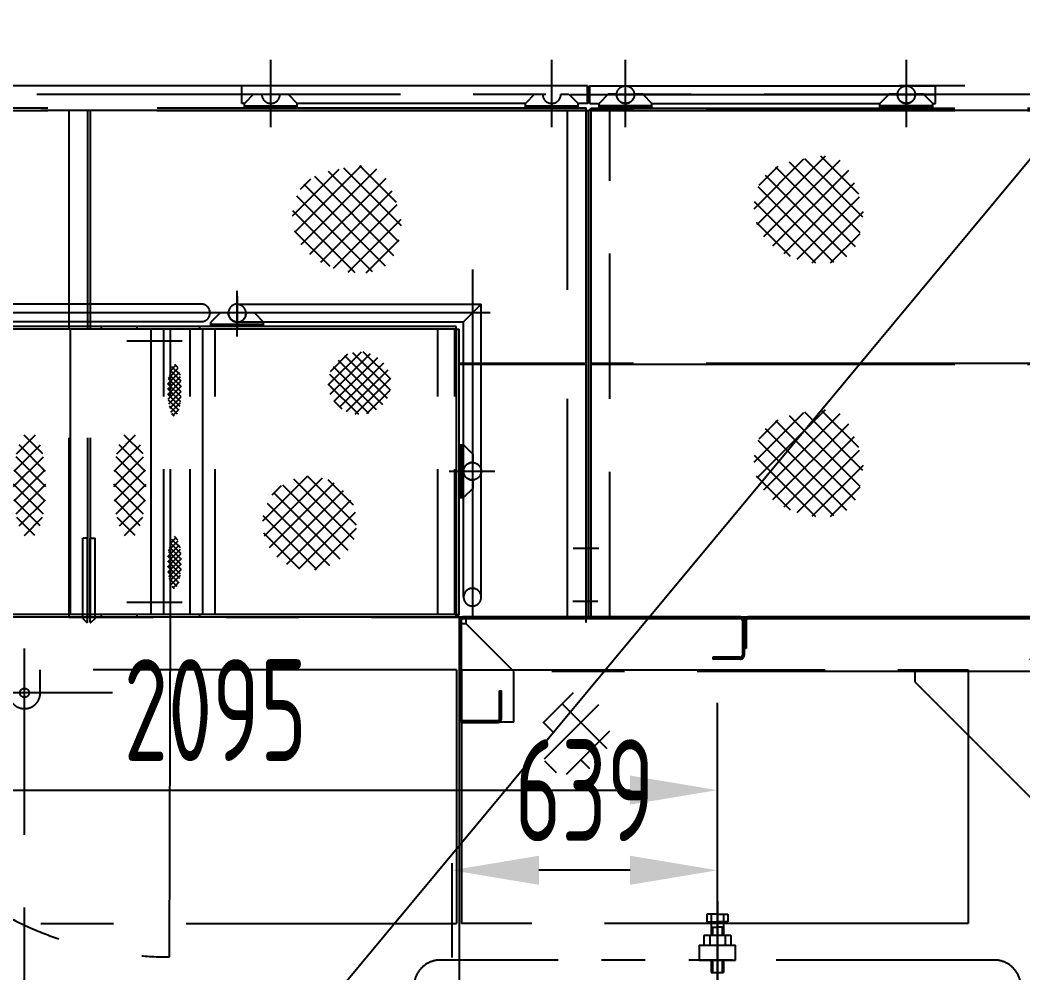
# Model space of a CAD drawing. Header units: millimetres. Extents: x 0 to 29400, y -802 to 20790.
# Drawn here: x 13250 to 15664, y 15712 to 18005 of the extents above; entities that cross this region are included whole.
import ezdxf

# ---------------------------------------------------------------- set-up
doc = ezdxf.new("R2010")
doc.units = ezdxf.units.MM
doc.header["$LTSCALE"] = 700
for name, pattern in [('F', [0.75, 0.5, -0.25]), ('G', [2, 1.25, -0.25, 0.25, -0.25]), ('K', [2.5, 1.25, -0.25, 0.25, -0.25, 0.25, -0.25])]:
    doc.linetypes.add(name, pattern=pattern)
for name, color, linetype in [('01', 7, 'Continuous'), ('02', 1, 'Continuous'), ('04', 2, 'F'), ('05', 4, 'G'), ('07', 6, 'K'), ('08', 1, 'Continuous'), ('11', 3, 'Continuous')]:
    doc.layers.add(name, color=color, linetype=linetype)
doc.styles.get("Standard").update_dxf_attribs({"font": 'isocp', "width": 0.707, "bigfont": 'intecad.shx'})
doc.dimstyles.new('INTE', dxfattribs={"dimscale": 70, "dimtxt": 3.5, "dimasz": 3, "dimexe": 3, "dimexo": 0, "dimgap": 1, "dimtad": 1, "dimdec": 0, "dimdsep": 46, "dimtxsty": 'Standard', "dimcen": 0, "dimclrd": 1, "dimclre": 1, "dimclrt": 3, "dimadec": 0, "dimazin": 0, "dimtfac": 1, "dimtdec": 0, "dimtmove": 0, "dimatfit": 0, "dimfxl": 1, "dimarcsym": 0})

# ---------------------------------------------------------------- blocks, each defined once
blk = doc.blocks.new('WERWER')
at = {"layer": '07', "color": 6, "linetype": 'K'}
for p, q in [((40258.5, 28752.1), (45719.5, 28752.1)), ((45719.5, 28752.1), (45719.5, 27876.1)), ((44673.5, 26478.7), (44673.5, 28676.6)), ((45713.5, 28625.1), (44711.5, 28625.1)), ((44711.5, 28570.1), (44711.5, 28625.1)), ((45713.5, 28625.1), (45713.5, 28015.1)), ((44885.6, 28570.1), (44419.4, 28570.1)), ((43312.5, 28015.1), (45713.5, 28015.1))]:
    blk.add_line(p, q, dxfattribs=at)
blk.add_circle((44673.5, 28570.1), 11, dxfattribs=at)
blk.add_arc((44673.5, 28570.1), 38, 180, 0, dxfattribs=at)
blk = doc.blocks.new('A$C05F439EC')
at = {"layer": '02', "linetype": 'Continuous'}
h = blk.add_hatch(dxfattribs=at)
h.set_pattern_fill('ANSI37', color=1, scale=8, style=0)
h.set_pattern_definition([(45, (-4570.105, -684.368), (-17.96051, 17.96051), []), (135, (-4570.105, -684.368), (-17.96051, -17.96051), [])])
edge = h.paths.add_edge_path()
edge.add_ellipse((168.3, 380.9), major_axis=(0, 128.5), ratio=0.30303, start_angle=0, end_angle=360)
h = blk.add_hatch(dxfattribs=at)
h.set_pattern_fill('ANSI37', color=1, scale=8, style=0)
h.set_pattern_definition([(45, (-4329.105, -684.368), (-17.96051, 17.96051), []), (135, (-4329.105, -684.368), (-17.96051, -17.96051), [])])
edge = h.paths.add_edge_path()
edge.add_ellipse((409.3, 380.9), major_axis=(0, 128.5), ratio=0.30303, start_angle=0, end_angle=360)
at = {"layer": '01'}
for p, q in [((0, 699), (0, 693)), ((0, 6), (0, 0))]:
    blk.add_line(p, q, dxfattribs=at)
at = {"layer": '04', "color": 2, "linetype": 'F'}
blk.add_line((70.4, 693), (70.4, 6), dxfattribs=at)
at = {"layer": '07', "color": 6, "linetype": 'K'}
for p, q in [((0, 699), (2975, 699)), ((0, 693), (2975, 693)), ((311.4, 693), (311.4, 6)), ((0, 6), (2975, 6)), ((0, 0), (2975, 0))]:
    blk.add_line(p, q, dxfattribs=at)
blk = doc.blocks.new('1113a')
at = {"layer": '07', "linetype": 'K'}
h = blk.add_hatch(dxfattribs=at)
h.set_pattern_fill('ANSI37', color=6, scale=10, style=0)
h.set_pattern_definition([(45, (-5372.155, 5725.87), (-22.45064, 22.45064), []), (135, (-5372.155, 5725.87), (-22.45064, -22.45064), [])])
edge = h.paths.add_edge_path()
edge.add_spline(control_points=[(5913, 7067.9), (5918.2, 7107.7), (5934.5, 7231.5), (6205.4, 7162.7), (6168.2, 6961.4), (6061.8, 6940.4), (5968, 6921), (5935.5, 6991.5), (5920.6, 7035.6), (5915.2, 7058.7), (5913, 7067.9)], knot_values=[0, 0, 0, 0, 107.226623, 332.783515, 469.925804, 564.431844, 645.860592, 719.225168, 762.115824, 790.07632, 790.07632, 790.07632, 790.07632], degree=3, periodic=0)
h = blk.add_hatch(dxfattribs=at)
h.set_pattern_fill('ANSI37', color=6, scale=10, style=0)
h.set_pattern_definition([(45, (-5372.155, 5115.87), (-22.45064, 22.45064), []), (135, (-5372.155, 5115.87), (-22.45064, -22.45064), [])])
edge = h.paths.add_edge_path()
edge.add_spline(control_points=[(5913, 6457.9), (5918.2, 6497.7), (5934.5, 6621.5), (6205.4, 6552.7), (6168.2, 6351.4), (6061.8, 6330.4), (5968, 6311), (5935.5, 6381.5), (5920.6, 6425.6), (5915.2, 6448.7), (5913, 6457.9)], knot_values=[0, 0, 0, 0, 107.226623, 332.783515, 469.925804, 564.431844, 645.860592, 719.225168, 762.115824, 790.07632, 790.07632, 790.07632, 790.07632], degree=3, periodic=0)
at = {"layer": '04', "color": 2, "linetype": 'F'}
for p, q in [((6523.6, 7431.7), (6523.6, 6212.7)), ((6523.6, 7431.7), (6574.6, 7431.7)), ((6523.6, 6212.7), (6574.6, 6212.7))]:
    blk.add_line(p, q, dxfattribs=at)
at = {"layer": '07', "color": 6, "linetype": 'K'}
for p, q in [((3666.6, 7431.7), (6568.6, 7431.7)), ((6568.6, 7431.7), (6568.6, 6822.7)), ((6568.6, 7431.7), (6568.6, 6212.7)), ((6574.6, 7431.7), (6574.6, 6212.7)), ((6568.6, 6822.7), (3666.6, 6822.7)), ((3666.6, 6821.7), (6568.6, 6821.7)), ((6568.6, 6821.7), (6568.6, 6212.7)), ((3666.6, 6212.7), (6568.6, 6212.7)), ((6568.6, 6212.7), (3666.6, 6212.7)), ((6568.6, 6206.7), (3666.6, 6206.7)), ((6568.6, 6206.7), (6574.6, 6212.7)), ((6568.6, 6212.7), (6568.6, 6206.7))]:
    blk.add_line(p, q, dxfattribs=at)
blk = doc.blocks.new('WERER')
at = {"layer": '07', "linetype": 'K'}
h = blk.add_hatch(dxfattribs=at)
h.set_pattern_fill('ANSI31', color=6, scale=2, style=0)
h.set_pattern_definition([(225, (65769.9404, 40024.066), (4.490128, -4.490128), [])])
h.paths.add_polyline_path([(55194.6, 31815.6), (55194.6, 31580.6, 0.414214), (55204.1, 31571.1), (55211.1, 31571.1), (55211.1, 31575.6), (55204.1, 31575.6, -0.287492), (55199.6, 31578.4, -0.113237), (55199.1, 31580.6), (55199.1, 31808.6), (55199.1, 31815.6, -0.113237), (55199.6, 31817.8, -0.287492), (55204.1, 31820.6), (55296.1, 31820.6), (55427.1, 31820.6), (55871.1, 31820.6, -0.414214), (55876.1, 31815.6), (55876.1, 31808.6), (55880.6, 31808.6), (55880.6, 31815.6, 0.414214), (55871.1, 31825.1), (55204.1, 31825.1, 0.414214)])
h.paths.add_polyline_path([(55211.1, 31571.1), (55286.6, 31571.1, 0.414214), (55296.1, 31580.6), (55296.1, 31647.1), (55291.6, 31647.1), (55291.6, 31580.6, -0.414214), (55286.6, 31575.6), (55211.1, 31575.6)], flags=16)
h.paths.add_polyline_path([(55876.1, 31733.1, -0.414214), (55871.1, 31728.1), (55804.6, 31728.1), (55804.6, 31723.6), (55871.1, 31723.6, 0.414214), (55880.6, 31733.1), (55880.6, 31808.6), (55876.1, 31808.6)], flags=17)
h = blk.add_hatch(dxfattribs=at)
h.set_pattern_fill('ANSI31', color=6, scale=2, angle=90, style=0)
h.set_pattern_definition([(315, (65769.9404, 40024.066), (4.490128, 4.490128), [])])
edge = h.paths.add_edge_path()
edge.add_arc((55890.1, 31815.6), 5, 90, 180)
edge.add_line((55885.1, 31815.6), (55885.1, 31749.1))
edge.add_line((55885.1, 31749.1), (55880.6, 31749.1))
edge.add_line((55880.6, 31749.1), (55880.6, 31815.6))
edge.add_arc((55890.1, 31815.6), 9.5, 148.2431, 180, ccw=False)
edge.add_arc((55890.1, 31815.6), 9.5, 90, 148.2431, ccw=False)
edge.add_line((55890.1, 31825.1), (56633.1, 31825.1))
edge.add_arc((56633.1, 31815.6), 9.5, 31.7569, 90, ccw=False)
edge.add_arc((56633.1, 31815.6), 9.5, 0, 31.7569, ccw=False)
edge.add_line((56642.6, 31815.6), (56642.6, 31733.1))
edge.add_arc((56633.1, 31733.1), 9.5, -90, 0, ccw=False)
edge.add_line((56633.1, 31723.6), (56566.6, 31723.6))
edge.add_line((56566.6, 31723.6), (56566.6, 31728.1))
edge.add_line((56566.6, 31728.1), (56633.1, 31728.1))
edge.add_arc((56633.1, 31733.1), 5, 270, 360)
edge.add_line((56638.1, 31733.1), (56638.1, 31815.6))
edge.add_arc((56633.1, 31815.6), 5, 0, 90)
edge.add_line((56633.1, 31820.6), (55982.1, 31820.6))
edge.add_line((55982.1, 31820.6), (55890.1, 31820.6))
edge = h.paths.add_edge_path(flags=0)
edge.add_arc((55890.1, 31815.6), 5, 90, 180)
edge.add_line((55885.1, 31815.6), (55885.1, 31749.1))
edge.add_line((55885.1, 31749.1), (55880.6, 31749.1))
edge.add_line((55880.6, 31749.1), (55880.6, 31815.6))
edge.add_arc((55890.1, 31815.6), 9.5, 148.2431, 180, ccw=False)
edge.add_arc((55890.1, 31815.6), 9.5, 90, 148.2431, ccw=False)
edge.add_line((55890.1, 31825.1), (56633.1, 31825.1))
edge.add_arc((56633.1, 31815.6), 9.5, 31.7569, 90, ccw=False)
edge.add_arc((56633.1, 31815.6), 9.5, 0, 31.7569, ccw=False)
edge.add_line((56642.6, 31815.6), (56642.6, 31733.1))
edge.add_arc((56633.1, 31733.1), 9.5, -90, 0, ccw=False)
edge.add_line((56633.1, 31723.6), (56566.6, 31723.6))
edge.add_line((56566.6, 31723.6), (56566.6, 31728.1))
edge.add_line((56566.6, 31728.1), (56633.1, 31728.1))
edge.add_arc((56633.1, 31733.1), 5, 270, 360)
edge.add_line((56638.1, 31733.1), (56638.1, 31815.6))
edge.add_arc((56633.1, 31815.6), 5, 0, 90)
edge.add_line((56633.1, 31820.6), (55982.1, 31820.6))
edge.add_line((55982.1, 31820.6), (55890.1, 31820.6))
edge = h.paths.add_edge_path(flags=16)
edge.add_arc((55890.1, 31815.6), 5, 90, 180)
edge.add_line((55885.1, 31815.6), (55885.1, 31749.1))
edge.add_line((55885.1, 31749.1), (55880.6, 31749.1))
edge.add_line((55880.6, 31749.1), (55880.6, 31815.6))
edge.add_arc((55890.1, 31815.6), 9.5, 148.2431, 180, ccw=False)
edge.add_arc((55890.1, 31815.6), 9.5, 90, 148.2431, ccw=False)
edge.add_line((55890.1, 31825.1), (56633.1, 31825.1))
edge.add_arc((56633.1, 31815.6), 9.5, 31.7569, 90, ccw=False)
edge.add_arc((56633.1, 31815.6), 9.5, 0, 31.7569, ccw=False)
edge.add_line((56642.6, 31815.6), (56642.6, 31733.1))
edge.add_arc((56633.1, 31733.1), 9.5, -90, 0, ccw=False)
edge.add_line((56633.1, 31723.6), (56566.6, 31723.6))
edge.add_line((56566.6, 31723.6), (56566.6, 31728.1))
edge.add_line((56566.6, 31728.1), (56633.1, 31728.1))
edge.add_arc((56633.1, 31733.1), 5, 270, 360)
edge.add_line((56638.1, 31733.1), (56638.1, 31815.6))
edge.add_arc((56633.1, 31815.6), 5, 0, 90)
edge.add_line((56633.1, 31820.6), (55982.1, 31820.6))
edge.add_line((55982.1, 31820.6), (55890.1, 31820.6))
edge = h.paths.add_edge_path(flags=0)
edge.add_arc((55890.1, 31815.6), 5, 90, 180)
edge.add_line((55885.1, 31815.6), (55885.1, 31749.1))
edge.add_line((55885.1, 31749.1), (55880.6, 31749.1))
edge.add_line((55880.6, 31749.1), (55880.6, 31815.6))
edge.add_arc((55890.1, 31815.6), 9.5, 148.2431, 180, ccw=False)
edge.add_arc((55890.1, 31815.6), 9.5, 90, 148.2431, ccw=False)
edge.add_line((55890.1, 31825.1), (56633.1, 31825.1))
edge.add_arc((56633.1, 31815.6), 9.5, 31.7569, 90, ccw=False)
edge.add_arc((56633.1, 31815.6), 9.5, 0, 31.7569, ccw=False)
edge.add_line((56642.6, 31815.6), (56642.6, 31733.1))
edge.add_arc((56633.1, 31733.1), 9.5, -90, 0, ccw=False)
edge.add_line((56633.1, 31723.6), (56566.6, 31723.6))
edge.add_line((56566.6, 31723.6), (56566.6, 31728.1))
edge.add_line((56566.6, 31728.1), (56633.1, 31728.1))
edge.add_arc((56633.1, 31733.1), 5, 270, 360)
edge.add_line((56638.1, 31733.1), (56638.1, 31815.6))
edge.add_arc((56633.1, 31815.6), 5, 0, 90)
edge.add_line((56633.1, 31820.6), (55982.1, 31820.6))
edge.add_line((55982.1, 31820.6), (55890.1, 31820.6))
edge = h.paths.add_edge_path(flags=0)
edge.add_arc((55890.1, 31815.6), 5, 90, 180)
edge.add_line((55885.1, 31815.6), (55885.1, 31749.1))
edge.add_line((55885.1, 31749.1), (55880.6, 31749.1))
edge.add_line((55880.6, 31749.1), (55880.6, 31815.6))
edge.add_arc((55890.1, 31815.6), 9.5, 148.2431, 180, ccw=False)
edge.add_arc((55890.1, 31815.6), 9.5, 90, 148.2431, ccw=False)
edge.add_line((55890.1, 31825.1), (56633.1, 31825.1))
edge.add_arc((56633.1, 31815.6), 9.5, 31.7569, 90, ccw=False)
edge.add_arc((56633.1, 31815.6), 9.5, 0, 31.7569, ccw=False)
edge.add_line((56642.6, 31815.6), (56642.6, 31733.1))
edge.add_arc((56633.1, 31733.1), 9.5, -90, 0, ccw=False)
edge.add_line((56633.1, 31723.6), (56566.6, 31723.6))
edge.add_line((56566.6, 31723.6), (56566.6, 31728.1))
edge.add_line((56566.6, 31728.1), (56633.1, 31728.1))
edge.add_arc((56633.1, 31733.1), 5, 270, 360)
edge.add_line((56638.1, 31733.1), (56638.1, 31815.6))
edge.add_arc((56633.1, 31815.6), 5, 0, 90)
edge.add_line((56633.1, 31820.6), (55982.1, 31820.6))
edge.add_line((55982.1, 31820.6), (55890.1, 31820.6))
edge = h.paths.add_edge_path(flags=0)
edge.add_arc((55890.1, 31815.6), 5, 90, 180)
edge.add_line((55885.1, 31815.6), (55885.1, 31749.1))
edge.add_line((55885.1, 31749.1), (55880.6, 31749.1))
edge.add_line((55880.6, 31749.1), (55880.6, 31815.6))
edge.add_arc((55890.1, 31815.6), 9.5, 148.2431, 180, ccw=False)
edge.add_arc((55890.1, 31815.6), 9.5, 90, 148.2431, ccw=False)
edge.add_line((55890.1, 31825.1), (56633.1, 31825.1))
edge.add_arc((56633.1, 31815.6), 9.5, 31.7569, 90, ccw=False)
edge.add_arc((56633.1, 31815.6), 9.5, 0, 31.7569, ccw=False)
edge.add_line((56642.6, 31815.6), (56642.6, 31733.1))
edge.add_arc((56633.1, 31733.1), 9.5, -90, 0, ccw=False)
edge.add_line((56633.1, 31723.6), (56566.6, 31723.6))
edge.add_line((56566.6, 31723.6), (56566.6, 31728.1))
edge.add_line((56566.6, 31728.1), (56633.1, 31728.1))
edge.add_arc((56633.1, 31733.1), 5, 270, 360)
edge.add_line((56638.1, 31733.1), (56638.1, 31815.6))
edge.add_arc((56633.1, 31815.6), 5, 0, 90)
edge.add_line((56633.1, 31820.6), (55982.1, 31820.6))
edge.add_line((55982.1, 31820.6), (55890.1, 31820.6))
edge = h.paths.add_edge_path(flags=0)
edge.add_arc((55890.1, 31815.6), 5, 90, 180)
edge.add_line((55885.1, 31815.6), (55885.1, 31749.1))
edge.add_line((55885.1, 31749.1), (55880.6, 31749.1))
edge.add_line((55880.6, 31749.1), (55880.6, 31815.6))
edge.add_arc((55890.1, 31815.6), 9.5, 148.2431, 180, ccw=False)
edge.add_arc((55890.1, 31815.6), 9.5, 90, 148.2431, ccw=False)
edge.add_line((55890.1, 31825.1), (56633.1, 31825.1))
edge.add_arc((56633.1, 31815.6), 9.5, 31.7569, 90, ccw=False)
edge.add_arc((56633.1, 31815.6), 9.5, 0, 31.7569, ccw=False)
edge.add_line((56642.6, 31815.6), (56642.6, 31733.1))
edge.add_arc((56633.1, 31733.1), 9.5, -90, 0, ccw=False)
edge.add_line((56633.1, 31723.6), (56566.6, 31723.6))
edge.add_line((56566.6, 31723.6), (56566.6, 31728.1))
edge.add_line((56566.6, 31728.1), (56633.1, 31728.1))
edge.add_arc((56633.1, 31733.1), 5, 270, 360)
edge.add_line((56638.1, 31733.1), (56638.1, 31815.6))
edge.add_arc((56633.1, 31815.6), 5, 0, 90)
edge.add_line((56633.1, 31820.6), (55982.1, 31820.6))
edge.add_line((55982.1, 31820.6), (55890.1, 31820.6))
edge = h.paths.add_edge_path(flags=0)
edge.add_arc((55890.1, 31815.6), 5, 90, 180)
edge.add_line((55885.1, 31815.6), (55885.1, 31749.1))
edge.add_line((55885.1, 31749.1), (55880.6, 31749.1))
edge.add_line((55880.6, 31749.1), (55880.6, 31815.6))
edge.add_arc((55890.1, 31815.6), 9.5, 148.2431, 180, ccw=False)
edge.add_arc((55890.1, 31815.6), 9.5, 90, 148.2431, ccw=False)
edge.add_line((55890.1, 31825.1), (56633.1, 31825.1))
edge.add_arc((56633.1, 31815.6), 9.5, 31.7569, 90, ccw=False)
edge.add_arc((56633.1, 31815.6), 9.5, 0, 31.7569, ccw=False)
edge.add_line((56642.6, 31815.6), (56642.6, 31733.1))
edge.add_arc((56633.1, 31733.1), 9.5, -90, 0, ccw=False)
edge.add_line((56633.1, 31723.6), (56566.6, 31723.6))
edge.add_line((56566.6, 31723.6), (56566.6, 31728.1))
edge.add_line((56566.6, 31728.1), (56633.1, 31728.1))
edge.add_arc((56633.1, 31733.1), 5, 270, 360)
edge.add_line((56638.1, 31733.1), (56638.1, 31815.6))
edge.add_arc((56633.1, 31815.6), 5, 0, 90)
edge.add_line((56633.1, 31820.6), (55982.1, 31820.6))
edge.add_line((55982.1, 31820.6), (55890.1, 31820.6))
edge = h.paths.add_edge_path(flags=0)
edge.add_arc((55890.1, 31815.6), 5, 90, 180)
edge.add_line((55885.1, 31815.6), (55885.1, 31749.1))
edge.add_line((55885.1, 31749.1), (55880.6, 31749.1))
edge.add_line((55880.6, 31749.1), (55880.6, 31815.6))
edge.add_arc((55890.1, 31815.6), 9.5, 148.2431, 180, ccw=False)
edge.add_arc((55890.1, 31815.6), 9.5, 90, 148.2431, ccw=False)
edge.add_line((55890.1, 31825.1), (56633.1, 31825.1))
edge.add_arc((56633.1, 31815.6), 9.5, 31.7569, 90, ccw=False)
edge.add_arc((56633.1, 31815.6), 9.5, 0, 31.7569, ccw=False)
edge.add_line((56642.6, 31815.6), (56642.6, 31733.1))
edge.add_arc((56633.1, 31733.1), 9.5, -90, 0, ccw=False)
edge.add_line((56633.1, 31723.6), (56566.6, 31723.6))
edge.add_line((56566.6, 31723.6), (56566.6, 31728.1))
edge.add_line((56566.6, 31728.1), (56633.1, 31728.1))
edge.add_arc((56633.1, 31733.1), 5, 270, 360)
edge.add_line((56638.1, 31733.1), (56638.1, 31815.6))
edge.add_arc((56633.1, 31815.6), 5, 0, 90)
edge.add_line((56633.1, 31820.6), (55982.1, 31820.6))
edge.add_line((55982.1, 31820.6), (55890.1, 31820.6))
edge = h.paths.add_edge_path()
edge.add_arc((56652.1, 31815.6), 9.5, 148.2431, 180)
at = {"layer": '07', "color": 6, "linetype": 'K'}
for p, q in [((55194.6, 31815.6), (55194.6, 31580.6)), ((55199.1, 31815.6), (55199.1, 31580.6)), ((55871.1, 31825.1), (55204.1, 31825.1)), ((55296.1, 31820.6), (55204.1, 31820.6)), ((55211.1, 31808.6), (55211.1, 31820.6)), ((55871.1, 31820.6), (55296.1, 31820.6)), ((55876.1, 31815.6), (55876.1, 31733.1)), ((55880.6, 31815.6), (55880.6, 31749.1)), ((55880.6, 31815.6), (55880.6, 31733.1)), ((55885.1, 31815.6), (55885.1, 31749.1)), ((56633.1, 31825.1), (55890.1, 31825.1)), ((55982.1, 31820.6), (55890.1, 31820.6)), ((56633.1, 31820.6), (55982.1, 31820.6)), ((55199.1, 31580.6), (55199.1, 31808.6)), ((55211.1, 31808.6), (55199.1, 31808.6)), ((55199.1, 31795.6), (55199.1, 31592.6)), ((55326.1, 31693.6), (55211.1, 31808.6)), ((55885.1, 31749.1), (55880.6, 31749.1)), ((55871.1, 31728.1), (55804.6, 31728.1)), ((55804.6, 31728.1), (55804.6, 31723.6)), ((55871.1, 31723.6), (55804.6, 31723.6)), ((56642.6, 31693.6), (55326.1, 31693.6)), ((55326.1, 31571.6), (55326.1, 31693.6)), ((55326.1, 31571.6), (55326.1, 31693.6)), ((56291.1, 31693.6), (56291.1, 31668.6)), ((55291.6, 31580.6), (55291.6, 31647.1)), ((55291.6, 31647.1), (55296.1, 31647.1)), ((55296.1, 31580.6), (55296.1, 31647.1)), ((56291.1, 31668.6), (56622.1, 31337.6)), ((55204.1, 31575.6), (55286.6, 31575.6)), ((55204.1, 31571.1), (55286.6, 31571.1)), ((55326.1, 31571.6), (55289.7, 31571.6))]:
    blk.add_line(p, q, dxfattribs=at)
for centre, radius, start, end in [((55204.1, 31815.6), 9.5, 90, 180), ((55204.1, 31815.6), 5, 154.1581, 180), ((55204.1, 31815.6), 5, 90, 154.1581), ((55871.1, 31815.6), 9.5, 0, 90), ((55871.1, 31815.6), 5, 0, 90), ((55890.1, 31815.6), 9.5, 148.2431, 180), ((55890.1, 31815.6), 9.5, 90, 148.2431), ((55890.1, 31815.6), 5, 90, 180), ((55871.1, 31733.1), 9.5, 270, 0), ((55871.1, 31733.1), 5, 270, 0), ((55204.1, 31580.6), 9.5, 180, 270), ((55204.1, 31580.6), 5, 180, 205.8419), ((55204.1, 31580.6), 5, 205.8419, 270), ((55286.6, 31580.6), 9.5, 270, 0), ((55286.6, 31580.6), 5, 270, 0)]:
    blk.add_arc(centre, radius, start, end, dxfattribs=at)
blk = doc.blocks.new('RERR')
at = {"layer": '07', "linetype": 'K'}
h = blk.add_hatch(dxfattribs=at)
h.set_pattern_fill('ANSI38', color=6, scale=20, style=0)
h.set_pattern_definition([(225, (56133.64, 25249.394), (44.9013, -44.9013), []), (315, (56133.64, 25249.394), (134.70384, -44.9013), [158.75, -95.25])])
h.paths.add_polyline_path([(50923.5, 23484.9), (50922.5, 23482.5), (50921.4, 23480.1), (50920.3, 23477.8), (50919.3, 23475.4), (50918.6, 23473), (50918.3, 23470.6), (50918.6, 23468.3), (50919.3, 23465.9), (50920.3, 23463.5), (50921.4, 23461.1), (50922.5, 23458.8), (50923.5, 23456.4), (50924.5, 23452.7), (50924.2, 23449.3), (50923.5, 23446.9), (50922.6, 23444.4), (50921.6, 23441.9), (50920.6, 23439.4), (50919.9, 23436.7), (50919.6, 23433.9), (50919.9, 23431), (50920.7, 23428), (50922, 23424.7), (50923.4, 23421), (50924.6, 23417), (50925.3, 23412.4), (50925.2, 23407.2), (50924, 23401.3), (50921.4, 23394.6, 0.177989), (50987.3, 23374.2, 0.177989), (51050.7, 23401.3, 0.206414), (51082.6, 23475.4, 0.213963), (51050.7, 23546.7, 0.183947), (50986.1, 23571.3, 0.183774), (50921.4, 23546.7), (50924, 23540), (50925.2, 23534.1), (50925.3, 23528.9), (50924.6, 23524.3), (50923.4, 23520.3), (50922, 23516.6), (50920.7, 23513.3), (50919.9, 23510.3), (50919.6, 23507.4), (50919.9, 23504.6), (50920.6, 23501.9), (50921.6, 23499.4), (50922.6, 23496.9), (50923.5, 23494.4), (50924.5, 23490.7), (50924.2, 23487.3)])
at = {"layer": '07', "color": 6, "linetype": 'K'}
for p, q in [((50719.5, 23752.1), (53939.5, 23752.1)), ((50719.5, 23752.1), (50719.5, 22879.1)), ((50725.5, 23625.1), (51944.5, 23625.1)), ((50725.5, 23625.1), (50725.5, 23015.1)), ((51944.5, 23625.1), (51944.5, 23015.1)), ((51944.5, 23015.1), (50725.5, 23015.1))]:
    blk.add_line(p, q, dxfattribs=at)
blk = doc.blocks.new('A$C78D047BC')
at = {"ltscale": 1.5}
for p, q in [((0, 33), (127, 33)), ((0, 33), (0, 22)), ((127, 33), (127, 22))]:
    blk.add_line(p, q, dxfattribs=at)
at = {"layer": '04', "color": 2, "linetype": 'F', "ltscale": 1.5}
for p, q in [((0, 28), (127, 28)), ((22, 0), (0, 22)), ((22, 0), (41.5, 0)), ((85.5, 0), (105, 0)), ((105, 0), (127, 22))]:
    blk.add_line(p, q, dxfattribs=at)
blk.add_arc((63.5, 0), 22, 0, 180, dxfattribs=at)
blk = doc.blocks.new('A$C2578772B')
at = {"layer": '04', "color": 2, "linetype": 'F'}
for p, q in [((702.7, 556.7), (702.7, 683.7)), ((730.7, 578.7), (730.7, 598.2)), ((730.7, 578.7), (708.7, 556.7))]:
    blk.add_line(p, q, dxfattribs=at)
blk.add_circle((349.7, 54.2), 21.1, dxfattribs=at)
for centre, radius, start, end in [((730.7, 620.2), 22, 90, 270), ((729.8, 620.2), 21.1, 180, 0)]:
    blk.add_arc(centre, radius, start, end, dxfattribs=at)
at = {"layer": '04'}
blk.add_arc((46.7, 54.2), 21.2, 270, 90, dxfattribs=at)
at = {"layer": '07', "color": 6, "linetype": 'K'}
for p, q in [((697.7, 556.7), (697.7, 683.7)), ((697.7, 683.7), (708.7, 683.7)), ((730.7, 661.7), (708.7, 683.7)), ((730.7, 642.2), (730.7, 661.7)), ((730.7, 11.2), (730.7, 660.2)), ((674.1, 620.2), (784, 620.2)), ((770.6, 620.2), (693.6, 620.2)), ((708.7, 620.2), (751, 620.2)), ((709.5, 620.2), (709.5, 75.3)), ((751.8, 620.2), (751.8, 33)), ((697.7, 556.7), (708.7, 556.7)), ((349.7, 109.9), (349.7, 0)), ((46.7, 75.3), (709.5, 75.3)), ((751.8, 33), (709.5, 75.3)), ((834.8, 54.2), (0, 54.2)), ((46.7, 33), (751.8, 33))]:
    blk.add_line(p, q, dxfattribs=at)
for centre, start, end in [((730.7, 620.2), 0, 180), ((46.7, 54.2), 90, 270)]:
    blk.add_arc(centre, 21.2, start, end, dxfattribs=at)
at = {"layer": '07', "color": 6, "linetype": 'K', "xscale": -1}
blk.add_blockref('A$C78D047BC', (413.2, 53.3), dxfattribs=at)
blk = doc.blocks.new('1114b')
at = {"layer": '07', "linetype": 'K'}
h = blk.add_hatch(dxfattribs=at)
h.set_pattern_fill('ANSI37', color=6, scale=2.8, style=0)
h.set_pattern_definition([(45, (6132.256, 5488.448), (-6.28618, 6.28618), []), (135, (6132.256, 5488.448), (-6.28618, -6.28618), [])])
edge = h.paths.add_edge_path()
edge.add_ellipse((6917.6, 6045.1), major_axis=(0, -62.5), ratio=0.261046, start_angle=0, end_angle=360)
h = blk.add_hatch(dxfattribs=at)
h.set_pattern_fill('ANSI37', color=6, scale=9, style=0)
h.set_pattern_definition([(45, (5475.447, 4652.253), (-20.20558, 20.20558), []), (135, (5475.447, 4652.253), (-20.20558, -20.20558), [])])
h.paths.add_polyline_path([(6479.3, 5949.9, 1), (6705.4, 5949.9, 1)])
h = blk.add_hatch(dxfattribs=at)
h.set_pattern_fill('ANSI37', color=6, scale=6, style=0)
h.set_pattern_definition([(45, (5727.587, 4748.025), (-13.47038, 13.47038), []), (135, (5727.587, 4748.025), (-13.47038, -13.47038), [])])
h.paths.add_polyline_path([(6396.8, 5613.1, 1), (6547.6, 5613.1, 1)])
h = blk.add_hatch(dxfattribs=at)
h.set_pattern_fill('ANSI37', color=6, scale=2.8, style=0)
h.set_pattern_definition([(45, (6132.256, 5073.308), (-6.28618, 6.28618), []), (135, (6132.256, 5073.308), (-6.28618, -6.28618), [])])
edge = h.paths.add_edge_path()
edge.add_ellipse((6917.6, 5630), major_axis=(0, -62.5), ratio=0.261046, start_angle=0, end_angle=360)
at = {"layer": '04', "color": 2, "linetype": 'F'}
for p, q in [((6242.7, 6170.4), (6242.7, 5483.4)), ((6283.7, 6170.4), (6283.7, 5483.4)), ((6819.7, 6170.4), (6819.7, 5483.4)), ((6879.7, 6170.4), (6879.7, 5483.4)), ((6943.7, 6170.4), (6943.7, 5483.4))]:
    blk.add_line(p, q, dxfattribs=at)
at = {"layer": '07', "color": 6, "linetype": 'K'}
for p, q in [((6232.7, 6170.4), (6239.7, 6176.4)), ((6232.7, 6170.4), (6232.7, 5483.4)), ((6238.7, 6170.4), (6232.7, 6170.4)), ((6238.7, 6170.4), (6238.7, 5483.4)), ((6239.7, 6176.4), (7093.7, 6176.4)), ((6239.7, 6176.4), (6239.7, 6170.4)), ((6239.7, 6170.4), (7093.7, 6170.4)), ((6849.7, 6170.4), (6849.7, 5483.4)), ((6973.7, 6170.4), (6973.7, 5483.4)), ((7007.7, 6176.4), (7007.7, 6170.4)), ((7093.7, 6176.4), (7093.7, 6170.4)), ((6899.6, 6141.4), (7032.1, 6141.4)), ((6899.6, 5512.4), (7032.1, 5512.4)), ((6238.7, 5483.4), (6232.7, 5483.4)), ((6239.7, 5483.4), (7093.7, 5483.4)), ((6239.7, 5483.4), (6239.7, 5477.4)), ((7007.7, 5483.4), (7007.7, 5477.4)), ((7093.7, 5483.4), (7093.7, 5477.4)), ((6239.7, 5477.4), (7093.7, 5477.4))]:
    blk.add_line(p, q, dxfattribs=at)
blk = doc.blocks.new('werwerwer')
at = {"layer": '02', "linetype": 'Continuous', "ltscale": 1.5}
h = blk.add_hatch(dxfattribs=at)
h.set_pattern_fill('ANSI37', color=1, scale=10, angle=180, style=0)
h.set_pattern_definition([(225, (25991.075, 16417.59), (22.45064, -22.45064), []), (315, (25991.075, 16417.59), (22.45064, 22.45064), [])])
edge = h.paths.add_edge_path()
edge.add_spline(control_points=[(14705.9, 15075.6), (14700.7, 15035.7), (14684.5, 14912), (14413.5, 14980.7), (14450.8, 15182.1), (14557.2, 15203), (14650.9, 15222.4), (14683.4, 15151.9), (14698.3, 15107.8), (14703.8, 15084.7), (14705.9, 15075.6)], knot_values=[0, 0, 0, 0, 107.226623, 332.783515, 469.925804, 564.431844, 645.860592, 719.225168, 762.115824, 790.07632, 790.07632, 790.07632, 790.07632], degree=3, periodic=0)
at = {"layer": '01', "color": 7, "linetype": 'Continuous', "ltscale": 1.5}
blk.add_line((15149.5, 14111.9), (15149.5, 14124.9), dxfattribs=at)
at = {"layer": '04', "color": 2, "linetype": 'F', "ltscale": 1.5}
for p, q in [((13904.5, 15343.9), (13904.5, 14124.9)), ((13949.5, 15343.9), (13949.5, 14124.9)), ((13955.5, 15343.9), (13955.5, 14124.9)), ((15104.5, 14124.9), (15104.5, 15343.9)), ((13937.5, 14124.9), (13937.5, 14314.9)), ((13949.5, 14314.9), (13937.5, 14314.9)), ((13949.5, 14124.9), (13949.5, 14314.9)), ((13955.5, 14124.9), (13955.5, 14314.9)), ((13955.5, 14314.9), (13967.5, 14314.9)), ((13967.5, 14124.9), (13967.5, 14314.9)), ((13904.5, 14124.9), (13955.5, 14124.9)), ((15104.5, 14124.9), (15155.5, 14124.9))]:
    blk.add_line(p, q, dxfattribs=at)
at = {"layer": '05', "color": 4, "linetype": 'G', "ltscale": 1.5}
for p, q in [((15179.6, 14289.9), (15118.1, 14289.9)), ((15177.4, 14162.9), (15117.2, 14162.9))]:
    blk.add_line(p, q, dxfattribs=at)
at = {"layer": '07', "color": 6, "linetype": 'K'}
for p, q in [((14390.5, 15303.8), (14390.5, 15465.7)), ((15066.5, 15303.8), (15066.5, 15465.7)), ((15244, 15303.8), (15244, 15465.7)), ((15920, 15303.8), (15920, 15465.7)), ((14320.5, 15403.2), (9015.5, 15403.2)), ((15152.5, 15403.2), (14320.5, 15403.2)), ((14320.5, 15360.9), (14320.5, 15403.2)), ((15152.5, 15360.9), (15152.5, 15403.2)), ((15152.5, 15403), (15155.5, 15400)), ((15158, 15403), (15155, 15400)), ((15158, 15403.2), (15990, 15403.2)), ((15158, 15360.9), (15158, 15403.2)), ((17110.4, 15403.2), (15903.6, 15403.2)), ((15990, 15360.9), (15990, 15403.2)), ((18202.4, 15382), (8970.5, 15382)), ((15111.7, 15382), (16027.5, 15382)), ((15152.5, 15400), (15155.5, 15400)), ((15158, 15400), (15155, 15400)), ((15155, 15400), (15155, 15364)), ((15155.5, 15400), (15155.5, 15364)), ((14327, 15360.9), (14320.5, 15360.9)), ((15003, 15360.9), (14454, 15360.9)), ((15152.5, 15360.9), (15130, 15360.9)), ((15152.5, 15361), (15155.5, 15364)), ((15152.5, 15364), (15155.5, 15364)), ((15158, 15361), (15155, 15364)), ((15158, 15364), (15155, 15364)), ((15158, 15360.9), (15180.5, 15360.9)), ((15307.5, 15360.9), (15856.5, 15360.9)), ((15983.5, 15360.9), (15990, 15360.9)), ((14223, 14878), (11244.8, 14878)), ((14301.9, 14856.9), (11192.2, 14856.9)), ((14223, 14835.7), (11244.8, 14835.7))]:
    blk.add_line(p, q, dxfattribs=at)
at = {"layer": '07', "color": 6, "linetype": 'K', "ltscale": 1.5}
for p, q in [((14349, 15382.9), (14327, 15360.9)), ((14349, 15382.9), (14368.5, 15382.9)), ((14412.5, 15382.9), (14432, 15382.9)), ((14432, 15382.9), (14454, 15360.9)), ((15025, 15382.9), (15003, 15360.9)), ((15025, 15382.9), (15044.5, 15382.9)), ((15088.5, 15382.9), (15108, 15382.9)), ((15108, 15382.9), (15130, 15360.9)), ((15202.5, 15382.9), (15180.5, 15360.9)), ((15222, 15382.9), (15202.5, 15382.9)), ((15285.5, 15382.9), (15266, 15382.9)), ((15285.5, 15382.9), (15307.5, 15360.9)), ((15878.5, 15382.9), (15856.5, 15360.9)), ((15898, 15382.9), (15878.5, 15382.9)), ((15961.5, 15382.9), (15942, 15382.9)), ((15961.5, 15382.9), (15983.5, 15360.9)), ((14327, 15349.9), (14327, 15360.9)), ((14327, 15354.9), (14454, 15354.9)), ((14454, 15349.9), (14454, 15360.9)), ((15003, 15349.9), (15003, 15360.9)), ((15003, 15354.9), (15130, 15354.9)), ((15130, 15349.9), (15130, 15360.9)), ((15180.5, 15349.9), (15180.5, 15360.9)), ((15307.5, 15354.9), (15180.5, 15354.9)), ((15307.5, 15349.9), (15307.5, 15360.9)), ((15856.5, 15349.9), (15856.5, 15360.9)), ((15983.5, 15354.9), (15856.5, 15354.9)), ((15983.5, 15349.9), (15983.5, 15360.9)), ((11491.5, 15349.9), (15149.5, 15349.9)), ((15149.5, 15343.9), (11491.5, 15343.9)), ((11491.5, 15343.9), (15149.5, 15343.9)), ((14327, 15349.9), (14454, 15349.9)), ((15003, 15349.9), (15130, 15349.9)), ((15104.5, 15343.9), (15155.5, 15343.9)), ((15149.5, 15343.9), (15149.5, 15349.9)), ((15149.5, 14124.9), (15149.5, 15343.9)), ((15149.5, 15343.9), (15149.5, 14734.9)), ((15155.5, 14124.9), (15155.5, 15343.9)), ((15307.5, 15349.9), (15180.5, 15349.9)), ((15983.5, 15349.9), (15856.5, 15349.9)), ((15149.5, 14734.9), (14843.5, 14734.9)), ((14843.5, 14733.9), (15149.5, 14733.9)), ((15149.5, 14733.9), (15149.5, 14124.9)), ((15149.5, 14124.9), (11491.5, 14124.9)), ((13937.5, 14121.9), (13937.5, 14124.9)), ((13937.5, 14121.9), (13947.5, 14111.9)), ((13949.5, 14111.9), (13949.5, 14124.9)), ((13955.5, 14111.9), (13955.5, 14124.9)), ((13967.5, 14121.9), (13957.5, 14111.9)), ((13967.5, 14121.9), (13967.5, 14124.9)), ((13949.5, 14111.9), (13947.5, 14111.9)), ((13955.5, 14111.9), (13957.5, 14111.9))]:
    blk.add_line(p, q, dxfattribs=at)
at = {"layer": '07', "color": 6, "linetype": 'K'}
for centre in [(15244, 15382), (15920, 15382)]:
    blk.add_circle(centre, 21.1, dxfattribs=at)
at = {"layer": '07', "color": 6, "linetype": 'K', "ltscale": 1.5}
for centre in [(14390.5, 15382.9), (15066.5, 15382.9), (15244, 15382.9), (15920, 15382.9)]:
    blk.add_arc(centre, 22, 180, 0, dxfattribs=at)
at = {"layer": '07', "color": 6, "linetype": 'K'}
blk.add_arc((14223, 14856.9), 21.1, 270, 90, dxfattribs=at)
for name, p, rotation in [('1113a', (21730.1, 21556.5), 180), ('A$C2578772B', (14929.8, 14126.2), 90), ('A$C05F439EC', (14219.5, 14823.9), 180), ('1114b', (21076.2, 20301.3), 180)]:
    blk.add_blockref(name, p, dxfattribs=dict(at, rotation=rotation))
at = {"layer": '07'}
for name, p in [('WERER', (-40350.7, -17699.7)), ('WERWER', (-30876, -14627.3)), ('RERR', (-35876, -9627.3))]:
    blk.add_blockref(name, p, dxfattribs=at)
blk = doc.blocks.new('*D1356')
at = {"layer": '02', "color": 1, "linetype": 'Continuous', "lineweight": -2, "ltscale": 0.6}
for p, q in [((11145.3, 37848.3), (11145.3, 38598.7)), ((13239.8, 38077.2), (13239.8, 38598.7)), ((11355.3, 38388.7), (13029.8, 38388.7))]:
    blk.add_line(p, q, dxfattribs=at)
at = {"layer": '02', "color": 1, "linetype": 'Continuous', "ltscale": 0.6}
for points in [[(11355.3, 38423.7), (11355.3, 38353.7), (11145.3, 38388.7)], [(13029.8, 38423.7), (13029.8, 38353.7), (13239.8, 38388.7)]]:
    blk.add_solid(points, dxfattribs=at)
at = {"layer": 'Defpoints', "color": 0, "linetype": 'Continuous', "ltscale": 0.6}
for p in [(13239.8, 38388.7), (13239.8, 38077.2), (11145.3, 37848.3)]:
    blk.add_point(p, dxfattribs=at)
at = {"layer": '02', "color": 3, "linetype": 'Continuous', "ltscale": 0.6, "insert": (12031.6, 38581.3), "char_height": 245, "attachment_point": 5}
blk.add_mtext('2095', dxfattribs=at)
blk = doc.blocks.new('*D1543')
at = {"layer": '08', "color": 1, "lineweight": -2, "ltscale": 1.166667}
for p, q in [((14928.6, 15532.5), (14928.6, 16169)), ((14289.3, 15976.3), (14289.3, 15749)), ((14718.6, 15959), (14499.3, 15959))]:
    blk.add_line(p, q, dxfattribs=at)
at = {"layer": '08', "color": 1, "ltscale": 1.166667}
for points in [[(14499.3, 15994), (14499.3, 15924), (14289.3, 15959)], [(14718.6, 15994), (14718.6, 15924), (14928.6, 15959)]]:
    blk.add_solid(points, dxfattribs=at)
at = {"layer": 'Defpoints', "color": 0, "ltscale": 1.166667}
for p in [(14289.3, 15976.3), (14289.3, 15959), (14928.6, 15532.5)]:
    blk.add_point(p, dxfattribs=at)
at = {"layer": '08', "color": 3, "ltscale": 1.166667, "insert": (14609, 16151.5), "char_height": 245, "attachment_point": 5}
blk.add_mtext('639', dxfattribs=at)
blk = doc.blocks.new('w34')
at = {"layer": '07', "color": 6, "linetype": 'K', "ltscale": 0.6}
for p, q in [((13239.8, 38121.8), (13239.8, 36314.9)), ((13906.3, 37979.9), (12573.3, 37979.9))]:
    blk.add_line(p, q, dxfattribs=at)
at = {"layer": '07', "color": 6, "linetype": 'K'}
for p, q in [((13214.4, 38090.2), (13214.4, 38071.5)), ((13239.8, 38090.2), (13214.4, 38090.2)), ((13214.4, 38071.5), (13239.8, 38071.5)), ((13224.8, 38090.2), (13224.8, 38071.5)), ((13224.8, 38071.5), (13224.8, 38039.3)), ((13239.8, 38090.2), (13265.2, 38090.2)), ((13265.2, 38071.5), (13239.8, 38071.5)), ((13254.8, 38090.2), (13254.8, 38071.5)), ((13254.8, 38071.5), (13254.8, 38039.3)), ((13265.2, 38090.2), (13265.2, 38071.5)), ((13224.8, 38058.8), (13239.8, 38058.8)), ((13227.8, 38058.8), (13227.8, 38039.3)), ((13254.8, 38058.8), (13239.8, 38058.8)), ((13251.8, 38058.8), (13251.8, 38039.3)), ((13272.4, 38039.3), (13207.2, 38039.3)), ((13207.2, 38039.3), (13207.2, 38015.9)), ((13221.4, 38039.3), (13221.4, 38015.9)), ((13258.3, 38039.3), (13258.3, 38015.9)), ((13272.4, 38039.3), (13272.4, 38015.9)), ((13195.8, 38015.9), (13283.8, 38015.9)), ((13195.8, 38015.9), (13195.8, 37979.9)), ((13283.8, 37979.9), (13283.8, 38015.9)), ((13195.8, 37979.9), (13283.8, 37979.9)), ((13224.8, 37979.9), (13224.8, 37950.1)), ((13227.8, 37979.9), (13227.8, 37950.1)), ((13251.8, 37979.9), (13251.8, 37950.1)), ((13254.8, 37979.9), (13254.8, 37950.1)), ((13224.8, 37950.1), (13254.8, 37950.1))]:
    blk.add_line(p, q, dxfattribs=at)
at = {"layer": '07', "color": 6, "linetype": 'K', "ltscale": 0.6}
for centre, start, end in [((12573.3, 37915.9), 90, 263.7207), ((13906.3, 37915.9), 276.2793, 90)]:
    blk.add_arc(centre, 64, start, end, dxfattribs=at)
at = {"layer": '02', "color": 1, "linetype": 'Continuous', "ltscale": 0.6}
dim = blk.add_linear_dim(base=(13239.8032242, 38388.730844), p1=(11145.3032242, 37848.3007403), p2=(13239.8032242, 38077.1812157), dimstyle='INTE', dxfattribs=at)
dim.commit()
dim.dimension.update_dxf_attribs({"geometry": '*D1356', "text_midpoint": (12031.6244209, 38388.730844), "dimtype": 160})

msp = doc.modelspace()

# ---------------------------------------------------------------- linework, layer by layer
at = {"layer": '02', "ltscale": 1.166667}
msp.add_line((13954.8, 15595.2), (16554, 18719.9), dxfattribs=at)
at = {"layer": '07', "ltscale": 1.166667}
msp.add_line((13609.6, 15750.4), (13612.5, 16573.9), dxfattribs=at)
at = {"layer": '07', "color": 6, "linetype": 'K', "ltscale": 1.166667}
msp.add_arc((13609.6, 16580.4), 830, 180.8629, 270, dxfattribs=at)

# ---------------------------------------------------------------- block references
at = {"layer": '02', "ltscale": 1.166667}
msp.add_blockref('w34', (1688.8, -22236.9), dxfattribs=at)
at = {"layer": '11', "color": 3, "linetype": 'Continuous', "ltscale": 1.166667}
msp.add_blockref('werwerwer', (-536.5, 2443.1), dxfattribs=at)

# ---------------------------------------------------------------- dimensions: what is measured, and where the dimension line sits
at = {"layer": '08', "ltscale": 1.166667}
dim = msp.add_linear_dim(base=(14289.3, 15959), p1=(14928.6, 15532.5), p2=(14289.3, 15976.3), dimstyle='INTE', dxfattribs=at)
dim.commit()
dim.dimension.update_dxf_attribs({"geometry": '*D1543', "text_midpoint": (14609, 16151.5)})

doc.saveas('drawing.dxf')
